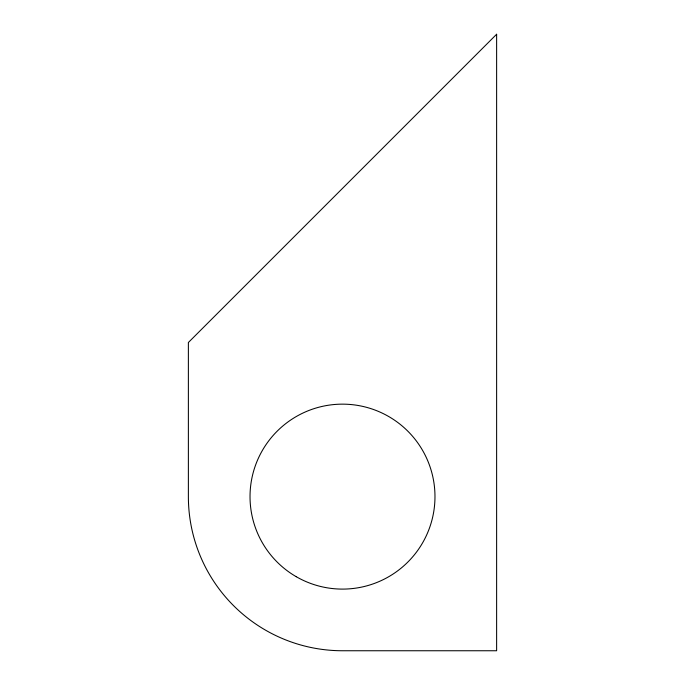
<?xml version="1.0" encoding="UTF-8"?>
<svg xmlns="http://www.w3.org/2000/svg" width="685" height="685" viewBox="0 0 685 685"><rect width="100%" height="100%" fill="white"/><g stroke="black" fill="none" stroke-linecap="round" stroke-linejoin="round"><path stroke-width="1.03" d="M496.625 34.25L188.375 342.5L188.375 496.625A154.125 154.125 0 0 0 342.5 650.75L496.625 650.75L496.625 34.25M296.262 576.71A92.475 92.475 0 0 0 434.975 496.625A92.475 92.475 0 0 0 296.262 416.54A92.475 92.475 0 0 0 296.262 576.71"/></g></svg>
